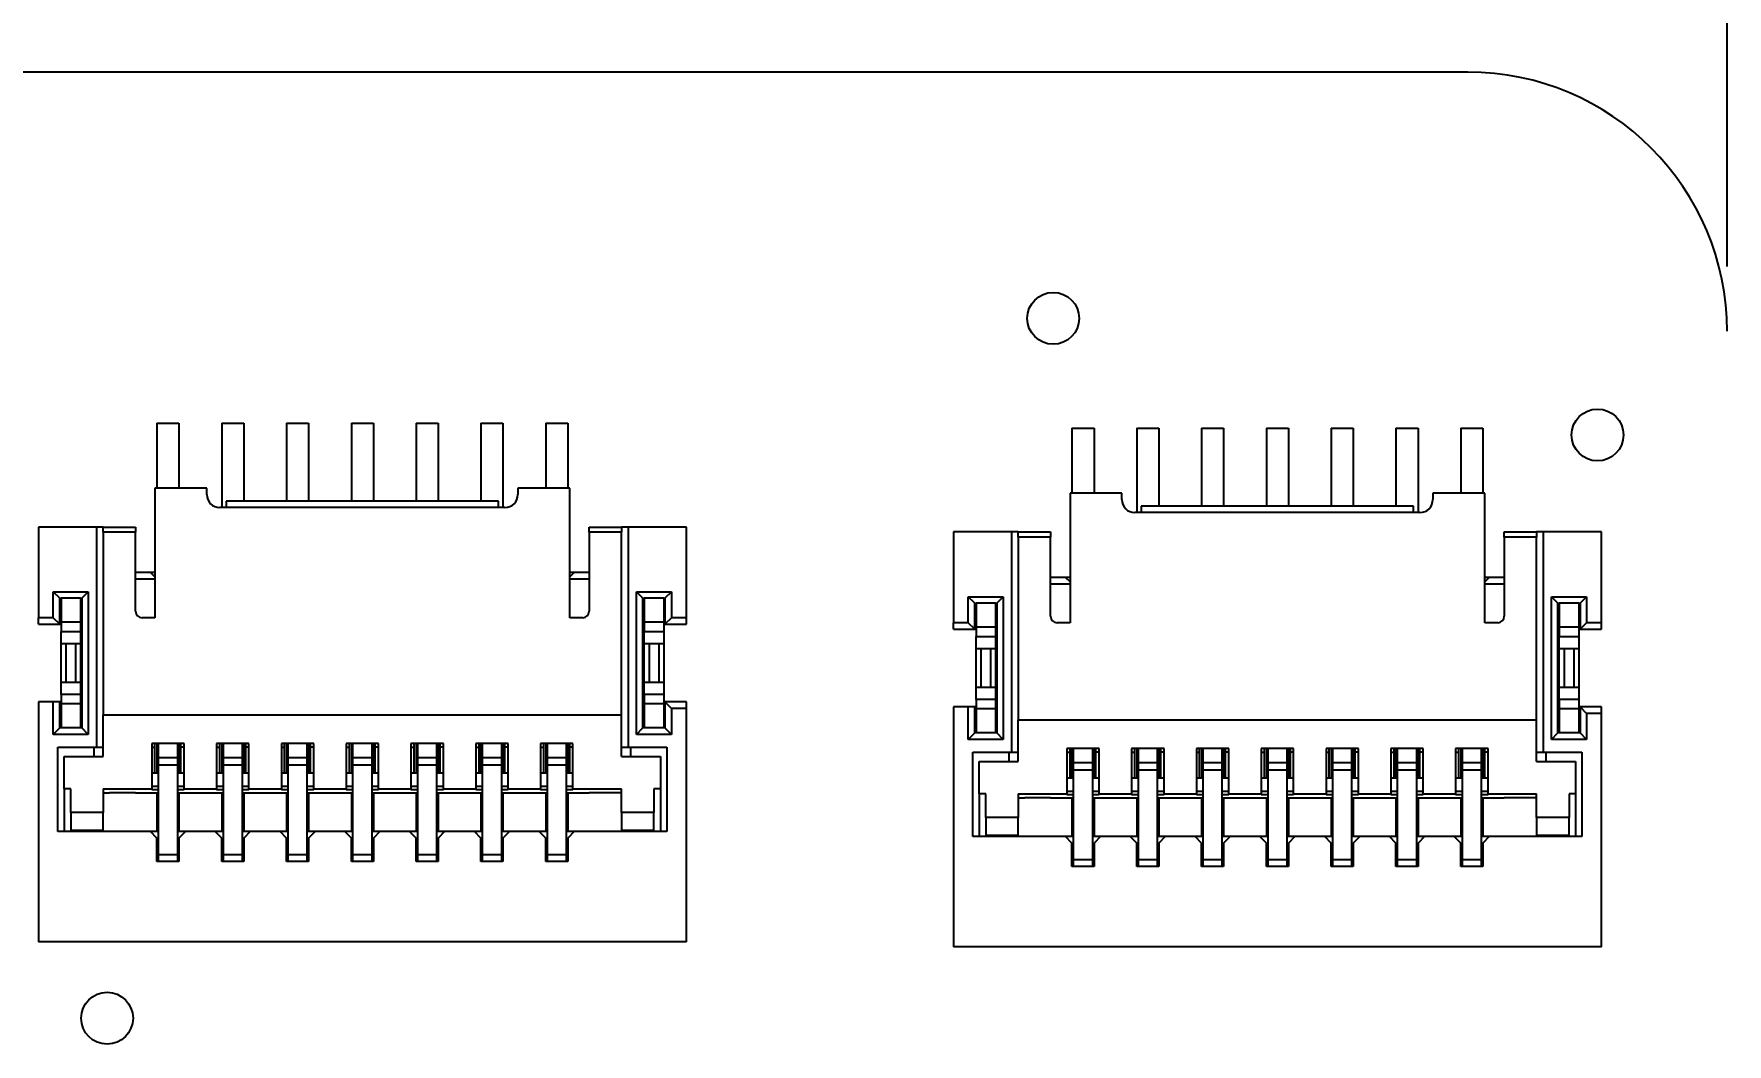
# Model space of a CAD drawing. Header units: millimetres. Extents: x 5 to 292, y 4 to 204.
# Drawn here: x 86.33 to 112.46, y 160.5 to 176.09 of the extents above; entities that cross this region are included whole.
import ezdxf

# ---------------------------------------------------------------- set-up
doc = ezdxf.new("R2010")
doc.units = ezdxf.units.MM
doc.layers.add('LAYER_1', color=179, linetype='Continuous')
doc.styles.add('SLDTEXTSTYLE0', font='TXT', dxfattribs={"width": 0.75})
doc.dimstyles.new('SLDDIMSTYLE1', dxfattribs={"dimtxt": 3.5, "dimasz": 3.302, "dimexe": 0, "dimexo": 0.0625, "dimgap": 0.875, "dimtad": 1, "dimlfac": 0.5, "dimrnd": 1e-09, "dimzin": 4, "dimdsep": 46, "dimtxsty": 'SLDTEXTSTYLE0', "dimsah": 1, "dimcen": 0.09, "dimadec": 0, "dimazin": 1, "dimtfac": 1, "dimtofl": 0, "dimtmove": 0, "dimatfit": 3, "dimfxl": 1, "dimfrac": 2, "dimtolj": 1, "dimtzin": 12, "dimarcsym": 0})

# ---------------------------------------------------------------- blocks, each defined once
blk = doc.blocks.new('_D_1')
at = {"layer": 'LAYER_1'}
for p, q in [((69.459, 172.499), (69.459, 190.796)), ((112.459, 172.499), (112.459, 190.796)), ((69.459, 189.796), (112.459, 189.796))]:
    blk.add_line(p, q, dxfattribs=at)
for points in [[(69.459, 189.796), (72.761, 189.288), (72.761, 190.304)], [(112.459, 189.796), (109.157, 190.304), (109.157, 189.288)]]:
    blk.add_solid(points, dxfattribs=at)
at = {"layer": 'LAYER_1', "insert": (84.982, 194.307), "char_height": 3.5, "attachment_point": 1, "style": 'SLDTEXTSTYLE0'}
blk.add_mtext('21.50', dxfattribs=at)

msp = doc.modelspace()

# ---------------------------------------------------------------- linework, layer by layer
at = {"color": 7, "linetype": 'Continuous', "lineweight": 25}
for p, q in [((108.459, 175.499), (73.459, 175.499)), ((88.228, 170.079), (88.228, 169.079)), ((88.228, 170.079), (88.568, 170.079)), ((88.568, 170.079), (88.568, 169.079)), ((89.228, 170.079), (89.228, 168.779)), ((89.228, 170.079), (89.568, 170.079)), ((89.568, 170.079), (89.568, 168.879)), ((90.228, 170.079), (90.228, 168.879)), ((90.228, 170.079), (90.568, 170.079)), ((90.568, 170.079), (90.568, 168.879)), ((91.228, 170.079), (91.228, 168.879)), ((91.228, 170.079), (91.568, 170.079)), ((91.568, 170.079), (91.568, 168.879)), ((92.228, 170.079), (92.228, 168.879)), ((92.228, 170.079), (92.568, 170.079)), ((92.568, 170.079), (92.568, 168.879)), ((93.228, 170.079), (93.228, 168.879)), ((93.228, 170.079), (93.568, 170.079)), ((93.568, 170.079), (93.568, 168.779)), ((94.228, 170.079), (94.228, 169.079)), ((94.228, 170.079), (94.568, 170.079)), ((94.568, 170.079), (94.568, 169.079)), ((102.349, 170.002), (102.349, 169.002)), ((102.349, 170.002), (102.689, 170.002)), ((102.689, 170.002), (102.689, 169.002)), ((103.349, 170.002), (103.349, 168.702)), ((103.349, 170.002), (103.689, 170.002)), ((103.689, 170.002), (103.689, 168.802)), ((104.349, 170.002), (104.349, 168.802)), ((104.349, 170.002), (104.689, 170.002)), ((104.689, 170.002), (104.689, 168.802)), ((105.349, 170.002), (105.349, 168.802)), ((105.349, 170.002), (105.689, 170.002)), ((105.689, 170.002), (105.689, 168.802)), ((106.349, 170.002), (106.349, 168.802)), ((106.349, 170.002), (106.689, 170.002)), ((106.689, 170.002), (106.689, 168.802)), ((107.349, 170.002), (107.349, 168.802)), ((107.349, 170.002), (107.689, 170.002)), ((107.689, 170.002), (107.689, 168.702)), ((108.349, 170.002), (108.349, 169.002)), ((108.349, 170.002), (108.689, 170.002)), ((108.689, 170.002), (108.689, 169.002)), ((88.198, 169.079), (88.198, 167.079)), ((88.998, 169.079), (88.198, 169.079)), ((88.998, 168.979), (88.998, 169.079)), ((93.798, 169.079), (93.798, 168.979)), ((94.598, 169.079), (93.798, 169.079)), ((94.598, 167.079), (94.598, 169.079)), ((89.298, 168.879), (89.298, 168.779)), ((93.498, 168.879), (89.298, 168.879)), ((93.498, 168.779), (93.498, 168.879)), ((102.319, 169.002), (102.319, 167.002)), ((103.119, 169.002), (102.319, 169.002)), ((103.119, 168.902), (103.119, 169.002)), ((107.919, 169.002), (107.919, 168.902)), ((108.719, 169.002), (107.919, 169.002)), ((108.719, 167.002), (108.719, 169.002)), ((93.598, 168.779), (89.198, 168.779)), ((107.719, 168.702), (103.319, 168.702)), ((107.619, 168.802), (103.419, 168.802)), ((103.419, 168.802), (103.419, 168.702)), ((107.619, 168.702), (107.619, 168.802)), ((87.298, 168.479), (86.398, 168.479)), ((86.398, 168.479), (86.398, 167.079)), ((87.298, 165.079), (87.298, 168.479)), ((87.398, 168.479), (87.298, 168.479)), ((87.398, 168.399), (87.398, 168.479)), ((87.398, 168.479), (87.898, 168.479)), ((87.398, 168.399), (87.398, 165.579)), ((87.898, 168.399), (87.398, 168.399)), ((87.898, 168.479), (87.898, 168.399)), ((87.898, 167.179), (87.898, 168.399)), ((94.898, 168.479), (95.398, 168.479)), ((94.898, 168.399), (94.898, 168.479)), ((94.898, 168.399), (94.898, 167.179)), ((95.398, 168.399), (94.898, 168.399)), ((95.498, 168.479), (95.398, 168.479)), ((95.398, 168.479), (95.398, 168.399)), ((95.398, 165.579), (95.398, 168.399)), ((95.498, 168.479), (95.498, 165.079)), ((96.398, 168.479), (95.498, 168.479)), ((96.398, 167.079), (96.398, 168.479)), ((101.419, 168.402), (100.519, 168.402)), ((100.519, 168.402), (100.519, 167.002)), ((101.419, 165.002), (101.419, 168.402)), ((101.519, 168.402), (101.419, 168.402)), ((101.519, 168.322), (101.519, 168.402)), ((101.519, 168.402), (102.019, 168.402)), ((101.519, 168.322), (101.519, 165.502)), ((102.019, 168.322), (101.519, 168.322)), ((102.019, 168.402), (102.019, 168.322)), ((102.019, 167.102), (102.019, 168.322)), ((109.019, 168.402), (109.519, 168.402)), ((109.019, 168.322), (109.019, 168.402)), ((109.019, 168.322), (109.019, 167.102)), ((109.519, 168.322), (109.019, 168.322)), ((109.619, 168.402), (109.519, 168.402)), ((109.519, 168.402), (109.519, 168.322)), ((109.519, 165.502), (109.519, 168.322)), ((109.619, 168.402), (109.619, 165.002)), ((110.519, 168.402), (109.619, 168.402)), ((110.519, 167.002), (110.519, 168.402)), ((88.198, 167.779), (87.898, 167.779)), ((88.198, 167.709), (88.128, 167.779)), ((94.898, 167.779), (94.598, 167.779)), ((94.598, 167.709), (94.668, 167.779)), ((87.898, 167.679), (88.198, 167.679)), ((94.598, 167.679), (94.898, 167.679)), ((102.319, 167.702), (102.019, 167.702)), ((102.019, 167.602), (102.319, 167.602)), ((102.319, 167.632), (102.249, 167.702)), ((109.019, 167.702), (108.719, 167.702)), ((108.719, 167.632), (108.789, 167.702)), ((108.719, 167.602), (109.019, 167.602)), ((86.628, 167.479), (87.168, 167.479)), ((86.628, 167.079), (86.628, 167.479)), ((86.728, 167.379), (86.628, 167.479)), ((86.728, 167.379), (86.748, 167.379)), ((86.728, 166.979), (86.728, 167.379)), ((86.748, 167.379), (86.748, 167.01)), ((87.048, 167.379), (86.748, 167.379)), ((87.048, 167.379), (87.068, 167.379)), ((87.048, 167.379), (87.048, 167.01)), ((87.168, 167.479), (87.068, 167.379)), ((87.068, 167.379), (87.068, 165.379)), ((87.168, 167.479), (87.168, 165.279)), ((95.628, 167.479), (96.168, 167.479)), ((95.628, 165.279), (95.628, 167.479)), ((95.628, 167.479), (95.728, 167.379)), ((95.728, 167.379), (95.748, 167.379)), ((95.728, 165.379), (95.728, 167.379)), ((95.748, 167.379), (95.748, 167.01)), ((96.048, 167.379), (95.748, 167.379)), ((96.048, 167.379), (96.068, 167.379)), ((96.048, 167.379), (96.048, 167.01)), ((96.168, 167.479), (96.068, 167.379)), ((96.068, 167.379), (96.068, 166.979)), ((96.168, 167.479), (96.168, 167.079)), ((100.749, 167.402), (101.289, 167.402)), ((100.749, 167.002), (100.749, 167.402)), ((100.849, 167.302), (100.749, 167.402)), ((100.849, 167.302), (100.869, 167.302)), ((100.849, 166.902), (100.849, 167.302)), ((100.869, 167.302), (100.869, 166.933)), ((101.169, 167.302), (100.869, 167.302)), ((101.169, 167.302), (101.189, 167.302)), ((101.169, 167.302), (101.169, 166.933)), ((101.289, 167.402), (101.189, 167.302)), ((101.189, 167.302), (101.189, 165.302)), ((101.289, 167.402), (101.289, 165.202)), ((109.749, 167.402), (110.289, 167.402)), ((109.749, 165.202), (109.749, 167.402)), ((109.749, 167.402), (109.849, 167.302)), ((109.849, 167.302), (109.869, 167.302)), ((109.849, 165.302), (109.849, 167.302)), ((109.869, 167.302), (109.869, 166.933)), ((110.169, 167.302), (109.869, 167.302)), ((110.169, 167.302), (110.189, 167.302)), ((110.169, 167.302), (110.169, 166.933)), ((110.289, 167.402), (110.189, 167.302)), ((110.189, 167.302), (110.189, 166.902)), ((110.289, 167.402), (110.289, 167.002)), ((86.628, 167.079), (86.398, 167.079)), ((86.398, 166.979), (86.398, 167.079)), ((86.398, 166.979), (86.728, 166.979)), ((86.728, 166.979), (86.628, 167.079)), ((86.748, 167.079), (86.728, 167.079)), ((86.728, 166.979), (86.748, 166.979)), ((86.748, 167.01), (86.748, 166.865)), ((87.048, 167.01), (86.748, 167.01)), ((87.068, 167.079), (87.048, 167.079)), ((87.048, 167.01), (87.048, 166.865)), ((87.048, 166.979), (87.068, 166.979)), ((88.198, 167.079), (87.998, 167.079)), ((94.798, 167.079), (94.598, 167.079)), ((95.748, 167.079), (95.728, 167.079)), ((95.728, 166.979), (95.748, 166.979)), ((95.748, 167.01), (95.748, 166.865)), ((96.048, 167.01), (95.748, 167.01)), ((96.068, 167.079), (96.048, 167.079)), ((96.048, 167.01), (96.048, 166.865)), ((96.048, 166.979), (96.068, 166.979)), ((96.168, 167.079), (96.068, 166.979)), ((96.068, 166.979), (96.398, 166.979)), ((96.398, 167.079), (96.168, 167.079)), ((96.398, 166.979), (96.398, 167.079)), ((100.749, 167.002), (100.519, 167.002)), ((100.519, 166.902), (100.519, 167.002)), ((100.849, 166.902), (100.749, 167.002)), ((100.869, 167.002), (100.849, 167.002)), ((101.189, 167.002), (101.169, 167.002)), ((102.319, 167.002), (102.119, 167.002)), ((108.919, 167.002), (108.719, 167.002)), ((109.869, 167.002), (109.849, 167.002)), ((110.189, 167.002), (110.169, 167.002)), ((110.289, 167.002), (110.189, 166.902)), ((110.519, 167.002), (110.289, 167.002)), ((110.519, 166.902), (110.519, 167.002)), ((86.748, 166.679), (86.748, 166.865)), ((86.748, 166.865), (87.048, 166.865)), ((87.048, 166.865), (87.048, 166.679)), ((95.748, 166.679), (95.748, 166.865)), ((95.748, 166.865), (96.048, 166.865)), ((96.048, 166.865), (96.048, 166.679)), ((100.519, 166.902), (100.849, 166.902)), ((100.849, 166.902), (100.869, 166.902)), ((100.869, 166.933), (100.869, 166.789)), ((101.169, 166.933), (100.869, 166.933)), ((100.869, 166.602), (100.869, 166.789)), ((100.869, 166.789), (101.169, 166.789)), ((101.169, 166.933), (101.169, 166.789)), ((101.169, 166.902), (101.189, 166.902)), ((101.169, 166.789), (101.169, 166.602)), ((109.849, 166.902), (109.869, 166.902)), ((109.869, 166.933), (109.869, 166.789)), ((110.169, 166.933), (109.869, 166.933)), ((109.869, 166.602), (109.869, 166.789)), ((109.869, 166.789), (110.169, 166.789)), ((110.169, 166.933), (110.169, 166.789)), ((110.169, 166.902), (110.189, 166.902)), ((110.169, 166.789), (110.169, 166.602)), ((110.189, 166.902), (110.519, 166.902)), ((86.748, 166.079), (86.748, 166.679)), ((86.748, 166.679), (86.828, 166.679)), ((86.828, 166.079), (86.828, 166.679)), ((86.828, 166.679), (86.978, 166.679)), ((86.978, 166.679), (87.048, 166.679)), ((86.978, 166.079), (86.978, 166.679)), ((87.048, 166.679), (87.048, 166.079)), ((95.748, 166.079), (95.748, 166.679)), ((95.748, 166.679), (95.828, 166.679)), ((95.828, 166.079), (95.828, 166.679)), ((95.828, 166.679), (95.978, 166.679)), ((95.978, 166.079), (95.978, 166.679)), ((95.978, 166.679), (96.048, 166.679)), ((96.048, 166.679), (96.048, 166.079)), ((100.869, 166.002), (100.869, 166.602)), ((100.869, 166.602), (100.949, 166.602)), ((100.949, 166.002), (100.949, 166.602)), ((100.949, 166.602), (101.099, 166.602)), ((101.099, 166.002), (101.099, 166.602)), ((101.099, 166.602), (101.169, 166.602)), ((101.169, 166.602), (101.169, 166.002)), ((109.869, 166.002), (109.869, 166.602)), ((109.869, 166.602), (109.949, 166.602)), ((109.949, 166.002), (109.949, 166.602)), ((109.949, 166.602), (110.099, 166.602)), ((110.099, 166.002), (110.099, 166.602)), ((110.099, 166.602), (110.169, 166.602)), ((110.169, 166.602), (110.169, 166.002)), ((86.748, 165.892), (86.748, 166.079)), ((86.828, 166.079), (86.748, 166.079)), ((86.978, 166.079), (86.828, 166.079)), ((87.048, 166.079), (86.978, 166.079)), ((87.048, 166.079), (87.048, 165.892)), ((95.748, 165.892), (95.748, 166.079)), ((95.828, 166.079), (95.748, 166.079)), ((95.978, 166.079), (95.828, 166.079)), ((96.048, 166.079), (95.978, 166.079)), ((96.048, 166.079), (96.048, 165.892)), ((100.869, 165.816), (100.869, 166.002)), ((100.949, 166.002), (100.869, 166.002)), ((101.099, 166.002), (100.949, 166.002)), ((101.169, 166.002), (101.099, 166.002)), ((101.169, 166.002), (101.169, 165.816)), ((109.869, 165.816), (109.869, 166.002)), ((109.949, 166.002), (109.869, 166.002)), ((110.099, 166.002), (109.949, 166.002)), ((110.169, 166.002), (110.099, 166.002)), ((110.169, 166.002), (110.169, 165.816)), ((86.398, 165.779), (86.398, 162.079)), ((86.628, 165.779), (86.398, 165.779)), ((86.628, 165.279), (86.628, 165.779)), ((86.728, 165.779), (86.628, 165.779)), ((86.748, 165.779), (86.728, 165.779)), ((86.728, 165.379), (86.728, 165.779)), ((86.748, 165.892), (86.748, 165.748)), ((87.048, 165.892), (86.748, 165.892)), ((86.748, 165.748), (86.748, 165.379)), ((87.048, 165.748), (86.748, 165.748)), ((87.048, 165.892), (87.048, 165.748)), ((87.068, 165.779), (87.048, 165.779)), ((87.048, 165.748), (87.048, 165.379)), ((95.748, 165.779), (95.728, 165.779)), ((95.748, 165.892), (95.748, 165.748)), ((96.048, 165.892), (95.748, 165.892)), ((95.748, 165.748), (95.748, 165.379)), ((96.048, 165.748), (95.748, 165.748)), ((96.048, 165.892), (96.048, 165.748)), ((96.068, 165.779), (96.048, 165.779)), ((96.048, 165.748), (96.048, 165.379)), ((96.168, 165.679), (96.068, 165.779)), ((96.398, 165.779), (96.068, 165.779)), ((96.068, 165.779), (96.068, 165.379)), ((96.168, 165.679), (96.168, 165.279)), ((96.398, 165.679), (96.168, 165.679)), ((96.398, 165.679), (96.398, 165.779)), ((96.398, 162.079), (96.398, 165.679)), ((100.519, 165.702), (100.519, 162.002)), ((100.749, 165.702), (100.519, 165.702)), ((100.749, 165.202), (100.749, 165.702)), ((100.849, 165.702), (100.749, 165.702)), ((100.869, 165.702), (100.849, 165.702)), ((100.849, 165.302), (100.849, 165.702)), ((100.869, 165.816), (100.869, 165.671)), ((101.169, 165.816), (100.869, 165.816)), ((100.869, 165.671), (100.869, 165.302)), ((101.169, 165.671), (100.869, 165.671)), ((101.169, 165.816), (101.169, 165.671)), ((101.189, 165.702), (101.169, 165.702)), ((101.169, 165.671), (101.169, 165.302)), ((109.869, 165.702), (109.849, 165.702)), ((109.869, 165.816), (109.869, 165.671)), ((110.169, 165.816), (109.869, 165.816)), ((109.869, 165.671), (109.869, 165.302)), ((110.169, 165.671), (109.869, 165.671)), ((110.169, 165.816), (110.169, 165.671)), ((110.189, 165.702), (110.169, 165.702)), ((110.169, 165.671), (110.169, 165.302)), ((110.289, 165.602), (110.189, 165.702)), ((110.189, 165.702), (110.189, 165.302)), ((110.519, 165.702), (110.189, 165.702)), ((110.519, 165.602), (110.519, 165.702)), ((87.398, 165.579), (95.398, 165.579)), ((87.398, 164.939), (87.398, 165.579)), ((95.398, 164.939), (95.398, 165.579)), ((101.519, 165.502), (109.519, 165.502)), ((101.519, 164.862), (101.519, 165.502)), ((109.519, 164.862), (109.519, 165.502)), ((110.289, 165.602), (110.289, 165.202)), ((110.519, 165.602), (110.289, 165.602)), ((110.519, 162.002), (110.519, 165.602)), ((86.628, 165.279), (86.728, 165.379)), ((87.168, 165.279), (86.628, 165.279)), ((86.748, 165.379), (86.728, 165.379)), ((87.048, 165.379), (86.748, 165.379)), ((87.068, 165.379), (87.048, 165.379)), ((87.168, 165.279), (87.068, 165.379)), ((95.628, 165.279), (95.728, 165.379)), ((96.168, 165.279), (95.628, 165.279)), ((95.748, 165.379), (95.728, 165.379)), ((96.048, 165.379), (95.748, 165.379)), ((96.068, 165.379), (96.048, 165.379)), ((96.168, 165.279), (96.068, 165.379)), ((100.749, 165.202), (100.849, 165.302)), ((101.289, 165.202), (100.749, 165.202)), ((100.869, 165.302), (100.849, 165.302)), ((101.169, 165.302), (100.869, 165.302)), ((101.189, 165.302), (101.169, 165.302)), ((101.289, 165.202), (101.189, 165.302)), ((109.749, 165.202), (109.849, 165.302)), ((110.289, 165.202), (109.749, 165.202)), ((109.869, 165.302), (109.849, 165.302)), ((110.169, 165.302), (109.869, 165.302)), ((110.189, 165.302), (110.169, 165.302)), ((110.289, 165.202), (110.189, 165.302)), ((86.698, 165.079), (87.298, 165.079)), ((86.698, 163.779), (86.698, 165.079)), ((86.798, 164.439), (86.798, 164.939)), ((86.798, 164.939), (87.398, 164.939)), ((87.258, 164.939), (87.258, 165.079)), ((87.298, 165.079), (87.398, 165.079)), ((88.648, 165.139), (88.148, 165.139)), ((88.148, 165.139), (88.148, 164.441)), ((88.148, 165.079), (88.198, 165.079)), ((88.198, 165.079), (88.198, 165.139)), ((88.198, 164.679), (88.198, 165.079)), ((88.228, 165.139), (88.228, 164.679)), ((88.248, 165.139), (88.248, 164.919)), ((88.248, 164.919), (88.248, 164.803)), ((88.548, 164.919), (88.248, 164.919)), ((88.548, 164.919), (88.548, 165.139)), ((88.548, 164.803), (88.548, 164.919)), ((88.568, 165.139), (88.568, 164.679)), ((88.598, 165.079), (88.598, 165.139)), ((88.598, 164.679), (88.598, 165.079)), ((88.648, 165.079), (88.598, 165.079)), ((88.648, 164.441), (88.648, 165.139)), ((89.648, 165.139), (89.148, 165.139)), ((89.148, 165.139), (89.148, 164.441)), ((89.148, 165.079), (89.198, 165.079)), ((89.198, 165.079), (89.198, 165.139)), ((89.198, 164.679), (89.198, 165.079)), ((89.228, 165.139), (89.228, 164.679)), ((89.248, 165.139), (89.248, 164.919)), ((89.248, 164.919), (89.248, 164.803)), ((89.548, 164.919), (89.248, 164.919)), ((89.548, 164.919), (89.548, 165.139)), ((89.548, 164.803), (89.548, 164.919)), ((89.568, 165.139), (89.568, 164.679)), ((89.598, 165.079), (89.598, 165.139)), ((89.598, 164.679), (89.598, 165.079)), ((89.648, 165.079), (89.598, 165.079)), ((89.648, 164.441), (89.648, 165.139)), ((90.648, 165.139), (90.148, 165.139)), ((90.148, 165.139), (90.148, 164.441)), ((90.148, 165.079), (90.198, 165.079)), ((90.198, 165.079), (90.198, 165.139)), ((90.198, 164.679), (90.198, 165.079)), ((90.228, 165.139), (90.228, 164.679)), ((90.248, 165.139), (90.248, 164.919)), ((90.248, 164.919), (90.248, 164.803)), ((90.548, 164.919), (90.248, 164.919)), ((90.548, 164.919), (90.548, 165.139)), ((90.548, 164.803), (90.548, 164.919)), ((90.568, 165.139), (90.568, 164.679)), ((90.598, 165.079), (90.598, 165.139)), ((90.598, 164.679), (90.598, 165.079)), ((90.648, 165.079), (90.598, 165.079)), ((90.648, 164.441), (90.648, 165.139)), ((91.648, 165.139), (91.148, 165.139)), ((91.148, 165.139), (91.148, 164.441)), ((91.148, 165.079), (91.198, 165.079)), ((91.198, 165.079), (91.198, 165.139)), ((91.198, 164.679), (91.198, 165.079)), ((91.228, 165.139), (91.228, 164.679)), ((91.248, 165.139), (91.248, 164.919)), ((91.248, 164.919), (91.248, 164.803)), ((91.548, 164.919), (91.248, 164.919)), ((91.548, 164.919), (91.548, 165.139)), ((91.548, 164.803), (91.548, 164.919)), ((91.568, 165.139), (91.568, 164.679)), ((91.598, 165.079), (91.598, 165.139)), ((91.598, 164.679), (91.598, 165.079)), ((91.648, 165.079), (91.598, 165.079)), ((91.648, 164.441), (91.648, 165.139)), ((92.648, 165.139), (92.148, 165.139)), ((92.148, 165.139), (92.148, 164.441)), ((92.148, 165.079), (92.198, 165.079)), ((92.198, 165.079), (92.198, 165.139)), ((92.198, 164.679), (92.198, 165.079)), ((92.228, 165.139), (92.228, 164.679)), ((92.248, 165.139), (92.248, 164.919)), ((92.248, 164.919), (92.248, 164.803)), ((92.548, 164.919), (92.248, 164.919)), ((92.548, 164.919), (92.548, 165.139)), ((92.548, 164.803), (92.548, 164.919)), ((92.568, 165.139), (92.568, 164.679)), ((92.598, 165.079), (92.598, 165.139)), ((92.598, 164.679), (92.598, 165.079)), ((92.648, 165.079), (92.598, 165.079)), ((92.648, 164.441), (92.648, 165.139)), ((93.648, 165.139), (93.148, 165.139)), ((93.148, 165.139), (93.148, 164.441)), ((93.148, 165.079), (93.198, 165.079)), ((93.198, 165.079), (93.198, 165.139)), ((93.198, 164.679), (93.198, 165.079)), ((93.228, 165.139), (93.228, 164.679)), ((93.248, 165.139), (93.248, 164.919)), ((93.248, 164.919), (93.248, 164.803)), ((93.548, 164.919), (93.248, 164.919)), ((93.548, 164.919), (93.548, 165.139)), ((93.548, 164.803), (93.548, 164.919)), ((93.568, 165.139), (93.568, 164.679)), ((93.598, 165.079), (93.598, 165.139)), ((93.598, 164.679), (93.598, 165.079)), ((93.648, 165.079), (93.598, 165.079)), ((93.648, 164.441), (93.648, 165.139)), ((94.648, 165.139), (94.148, 165.139)), ((94.148, 165.139), (94.148, 164.441)), ((94.148, 165.079), (94.198, 165.079)), ((94.198, 165.079), (94.198, 165.139)), ((94.198, 164.679), (94.198, 165.079)), ((94.228, 165.139), (94.228, 164.679)), ((94.248, 165.139), (94.248, 164.919)), ((94.248, 164.919), (94.248, 164.803)), ((94.548, 164.919), (94.248, 164.919)), ((94.548, 164.919), (94.548, 165.139)), ((94.548, 164.803), (94.548, 164.919)), ((94.568, 165.139), (94.568, 164.679)), ((94.598, 165.079), (94.598, 165.139)), ((94.598, 164.679), (94.598, 165.079)), ((94.648, 165.079), (94.598, 165.079)), ((94.648, 164.441), (94.648, 165.139)), ((95.398, 165.079), (95.498, 165.079)), ((95.398, 164.939), (95.998, 164.939)), ((95.498, 165.079), (96.098, 165.079)), ((95.538, 165.079), (95.538, 164.939)), ((95.998, 164.939), (95.998, 164.439)), ((96.098, 165.079), (96.098, 163.779)), ((100.819, 165.002), (101.419, 165.002)), ((100.819, 163.702), (100.819, 165.002)), ((101.379, 164.862), (101.379, 165.002)), ((101.419, 165.002), (101.519, 165.002)), ((102.769, 165.062), (102.269, 165.062)), ((102.269, 165.062), (102.269, 164.364)), ((102.269, 165.002), (102.319, 165.002)), ((102.319, 165.002), (102.319, 165.062)), ((102.319, 164.602), (102.319, 165.002)), ((102.349, 165.062), (102.349, 164.602)), ((102.369, 165.062), (102.369, 164.842)), ((102.669, 164.842), (102.669, 165.062)), ((102.689, 165.062), (102.689, 164.602)), ((102.719, 165.002), (102.719, 165.062)), ((102.719, 164.602), (102.719, 165.002)), ((102.769, 165.002), (102.719, 165.002)), ((102.769, 164.364), (102.769, 165.062)), ((103.769, 165.062), (103.269, 165.062)), ((103.269, 165.062), (103.269, 164.364)), ((103.269, 165.002), (103.319, 165.002)), ((103.319, 165.002), (103.319, 165.062)), ((103.319, 164.602), (103.319, 165.002)), ((103.349, 165.062), (103.349, 164.602)), ((103.369, 165.062), (103.369, 164.842)), ((103.669, 164.842), (103.669, 165.062)), ((103.689, 165.062), (103.689, 164.602)), ((103.719, 165.002), (103.719, 165.062)), ((103.719, 164.602), (103.719, 165.002)), ((103.769, 165.002), (103.719, 165.002)), ((103.769, 164.364), (103.769, 165.062)), ((104.769, 165.062), (104.269, 165.062)), ((104.269, 165.062), (104.269, 164.364)), ((104.269, 165.002), (104.319, 165.002)), ((104.319, 165.002), (104.319, 165.062)), ((104.319, 164.602), (104.319, 165.002)), ((104.349, 165.062), (104.349, 164.602)), ((104.369, 165.062), (104.369, 164.842)), ((104.669, 164.842), (104.669, 165.062)), ((104.689, 165.062), (104.689, 164.602)), ((104.719, 165.002), (104.719, 165.062)), ((104.719, 164.602), (104.719, 165.002)), ((104.769, 165.002), (104.719, 165.002)), ((104.769, 164.364), (104.769, 165.062)), ((105.769, 165.062), (105.269, 165.062)), ((105.269, 165.062), (105.269, 164.364)), ((105.269, 165.002), (105.319, 165.002)), ((105.319, 165.002), (105.319, 165.062)), ((105.319, 164.602), (105.319, 165.002)), ((105.349, 165.062), (105.349, 164.602)), ((105.349, 165.023), (105.369, 165.046)), ((105.369, 165.062), (105.369, 164.842)), ((105.669, 164.842), (105.669, 165.062)), ((105.689, 165.062), (105.689, 164.602)), ((105.719, 165.002), (105.719, 165.062)), ((105.719, 164.602), (105.719, 165.002)), ((105.769, 165.002), (105.719, 165.002)), ((105.769, 164.364), (105.769, 165.062)), ((106.769, 165.062), (106.269, 165.062)), ((106.269, 165.062), (106.269, 164.364)), ((106.269, 165.002), (106.319, 165.002)), ((106.319, 165.002), (106.319, 165.062)), ((106.319, 164.602), (106.319, 165.002)), ((106.349, 165.062), (106.349, 164.602)), ((106.369, 165.062), (106.369, 164.842)), ((106.669, 164.842), (106.669, 165.062)), ((106.689, 165.062), (106.689, 164.602)), ((106.719, 165.002), (106.719, 165.062)), ((106.719, 164.602), (106.719, 165.002)), ((106.769, 165.002), (106.719, 165.002)), ((106.769, 164.364), (106.769, 165.062)), ((107.769, 165.062), (107.269, 165.062)), ((107.269, 165.062), (107.269, 164.364)), ((107.269, 165.002), (107.319, 165.002)), ((107.319, 165.002), (107.319, 165.062)), ((107.319, 164.602), (107.319, 165.002)), ((107.349, 165.062), (107.349, 164.602)), ((107.369, 165.062), (107.369, 164.842)), ((107.669, 164.842), (107.669, 165.062)), ((107.689, 165.062), (107.689, 164.602)), ((107.719, 165.002), (107.719, 165.062)), ((107.719, 164.602), (107.719, 165.002)), ((107.769, 165.002), (107.719, 165.002)), ((107.769, 164.364), (107.769, 165.062)), ((108.769, 165.062), (108.269, 165.062)), ((108.269, 165.062), (108.269, 164.364)), ((108.269, 165.002), (108.319, 165.002)), ((108.319, 165.002), (108.319, 165.062)), ((108.319, 164.602), (108.319, 165.002)), ((108.349, 165.062), (108.349, 164.602)), ((108.369, 165.062), (108.369, 164.842)), ((108.669, 164.842), (108.669, 165.062)), ((108.689, 165.062), (108.689, 164.602)), ((108.719, 165.002), (108.719, 165.062)), ((108.719, 164.602), (108.719, 165.002)), ((108.769, 165.002), (108.719, 165.002)), ((108.769, 164.364), (108.769, 165.062)), ((109.519, 165.002), (109.619, 165.002)), ((109.619, 165.002), (110.219, 165.002)), ((109.659, 165.002), (109.659, 164.862)), ((110.219, 165.002), (110.219, 163.702)), ((88.198, 164.679), (88.148, 164.679)), ((88.248, 164.679), (88.198, 164.679)), ((88.548, 164.803), (88.248, 164.803)), ((88.248, 164.803), (88.248, 163.419)), ((88.548, 163.419), (88.548, 164.803)), ((88.598, 164.679), (88.548, 164.679)), ((88.648, 164.679), (88.598, 164.679)), ((89.198, 164.679), (89.148, 164.679)), ((89.248, 164.679), (89.198, 164.679)), ((89.548, 164.803), (89.248, 164.803)), ((89.248, 164.803), (89.248, 163.419)), ((89.548, 163.419), (89.548, 164.803)), ((89.598, 164.679), (89.548, 164.679)), ((89.648, 164.679), (89.598, 164.679)), ((90.198, 164.679), (90.148, 164.679)), ((90.248, 164.679), (90.198, 164.679)), ((90.548, 164.803), (90.248, 164.803)), ((90.248, 164.803), (90.248, 163.419)), ((90.548, 163.419), (90.548, 164.803)), ((90.598, 164.679), (90.548, 164.679)), ((90.648, 164.679), (90.598, 164.679)), ((91.198, 164.679), (91.148, 164.679)), ((91.248, 164.679), (91.198, 164.679)), ((91.548, 164.803), (91.248, 164.803)), ((91.248, 164.803), (91.248, 163.419)), ((91.548, 163.419), (91.548, 164.803)), ((91.598, 164.679), (91.548, 164.679)), ((91.648, 164.679), (91.598, 164.679)), ((92.198, 164.679), (92.148, 164.679)), ((92.248, 164.679), (92.198, 164.679)), ((92.548, 164.803), (92.248, 164.803)), ((92.248, 164.803), (92.248, 163.419)), ((92.548, 163.419), (92.548, 164.803)), ((92.598, 164.679), (92.548, 164.679)), ((92.648, 164.679), (92.598, 164.679)), ((93.198, 164.679), (93.148, 164.679)), ((93.248, 164.679), (93.198, 164.679)), ((93.548, 164.803), (93.248, 164.803)), ((93.248, 164.803), (93.248, 163.419)), ((93.548, 163.419), (93.548, 164.803)), ((93.598, 164.679), (93.548, 164.679)), ((93.648, 164.679), (93.598, 164.679)), ((94.198, 164.679), (94.148, 164.679)), ((94.248, 164.679), (94.198, 164.679)), ((94.548, 164.803), (94.248, 164.803)), ((94.248, 164.803), (94.248, 163.419)), ((94.548, 163.419), (94.548, 164.803)), ((94.598, 164.679), (94.548, 164.679)), ((94.648, 164.679), (94.598, 164.679)), ((100.919, 164.362), (100.919, 164.862)), ((100.919, 164.862), (101.519, 164.862)), ((102.369, 164.842), (102.369, 164.727)), ((102.669, 164.842), (102.369, 164.842)), ((102.669, 164.727), (102.369, 164.727)), ((102.369, 164.727), (102.369, 163.342)), ((102.669, 164.727), (102.669, 164.842)), ((102.669, 163.342), (102.669, 164.727)), ((103.369, 164.842), (103.369, 164.727)), ((103.669, 164.842), (103.369, 164.842)), ((103.669, 164.727), (103.369, 164.727)), ((103.369, 164.727), (103.369, 163.342)), ((103.669, 164.727), (103.669, 164.842)), ((103.669, 163.342), (103.669, 164.727)), ((104.369, 164.842), (104.369, 164.727)), ((104.669, 164.842), (104.369, 164.842)), ((104.669, 164.727), (104.369, 164.727)), ((104.369, 164.727), (104.369, 163.342)), ((104.669, 164.727), (104.669, 164.842)), ((104.669, 163.342), (104.669, 164.727)), ((105.369, 164.842), (105.369, 164.727)), ((105.669, 164.842), (105.369, 164.842)), ((105.669, 164.727), (105.369, 164.727)), ((105.369, 164.727), (105.369, 163.342)), ((105.669, 164.727), (105.669, 164.842)), ((105.669, 163.342), (105.669, 164.727)), ((106.369, 164.842), (106.369, 164.727)), ((106.669, 164.842), (106.369, 164.842)), ((106.669, 164.727), (106.369, 164.727)), ((106.369, 164.727), (106.369, 163.342)), ((106.669, 164.727), (106.669, 164.842)), ((106.669, 163.342), (106.669, 164.727)), ((107.369, 164.842), (107.369, 164.727)), ((107.669, 164.842), (107.369, 164.842)), ((107.669, 164.727), (107.369, 164.727)), ((107.369, 164.727), (107.369, 163.342)), ((107.669, 164.727), (107.669, 164.842)), ((107.669, 163.342), (107.669, 164.727)), ((108.369, 164.842), (108.369, 164.727)), ((108.669, 164.842), (108.369, 164.842)), ((108.669, 164.727), (108.369, 164.727)), ((108.369, 164.727), (108.369, 163.342)), ((108.669, 164.727), (108.669, 164.842)), ((108.669, 163.342), (108.669, 164.727)), ((109.519, 164.862), (110.119, 164.862)), ((110.119, 164.862), (110.119, 164.362)), ((86.898, 164.439), (86.798, 164.439)), ((86.798, 164.439), (86.798, 163.799)), ((86.898, 164.074), (86.898, 164.439)), ((87.398, 164.441), (88.148, 164.441)), ((87.398, 164.441), (87.398, 164.074)), ((87.398, 164.379), (87.498, 164.379)), ((87.898, 164.379), (87.498, 164.379)), ((87.898, 164.379), (88.248, 164.379)), ((88.148, 164.441), (88.148, 164.423)), ((88.248, 164.423), (88.148, 164.423)), ((88.228, 164.379), (88.228, 163.779)), ((88.648, 164.423), (88.548, 164.423)), ((88.548, 164.379), (89.248, 164.379)), ((88.568, 164.379), (88.568, 163.779)), ((88.648, 164.441), (89.148, 164.441)), ((88.648, 164.423), (88.648, 164.441)), ((89.148, 164.441), (89.148, 164.423)), ((89.248, 164.423), (89.148, 164.423)), ((89.228, 164.379), (89.228, 163.779)), ((89.648, 164.423), (89.548, 164.423)), ((89.548, 164.379), (90.248, 164.379)), ((89.568, 164.379), (89.568, 163.779)), ((89.648, 164.441), (90.148, 164.441)), ((89.648, 164.423), (89.648, 164.441)), ((90.148, 164.441), (90.148, 164.423)), ((90.248, 164.423), (90.148, 164.423)), ((90.228, 164.379), (90.228, 163.779)), ((90.648, 164.423), (90.548, 164.423)), ((90.548, 164.379), (91.248, 164.379)), ((90.568, 164.379), (90.568, 163.779)), ((90.648, 164.441), (91.148, 164.441)), ((90.648, 164.423), (90.648, 164.441)), ((91.148, 164.441), (91.148, 164.423)), ((91.248, 164.423), (91.148, 164.423)), ((91.228, 164.379), (91.228, 163.779)), ((91.648, 164.423), (91.548, 164.423)), ((91.548, 164.379), (92.248, 164.379)), ((91.568, 164.379), (91.568, 163.779)), ((91.648, 164.441), (92.148, 164.441)), ((91.648, 164.423), (91.648, 164.441)), ((92.148, 164.441), (92.148, 164.423)), ((92.248, 164.423), (92.148, 164.423)), ((92.228, 164.379), (92.228, 163.779)), ((92.648, 164.423), (92.548, 164.423)), ((92.548, 164.379), (93.248, 164.379)), ((92.568, 164.379), (92.568, 163.779)), ((92.648, 164.441), (93.148, 164.441)), ((92.648, 164.423), (92.648, 164.441)), ((93.148, 164.441), (93.148, 164.423)), ((93.248, 164.423), (93.148, 164.423)), ((93.228, 164.379), (93.228, 163.779)), ((93.648, 164.423), (93.548, 164.423)), ((93.548, 164.379), (94.248, 164.379)), ((93.568, 164.379), (93.568, 163.779)), ((93.648, 164.441), (94.148, 164.441)), ((93.648, 164.423), (93.648, 164.441)), ((94.148, 164.441), (94.148, 164.423)), ((94.248, 164.423), (94.148, 164.423)), ((94.228, 164.379), (94.228, 163.779)), ((94.648, 164.423), (94.548, 164.423)), ((94.548, 164.379), (94.898, 164.379)), ((94.568, 164.379), (94.568, 163.779)), ((94.648, 164.441), (95.398, 164.441)), ((94.648, 164.423), (94.648, 164.441)), ((95.298, 164.379), (94.898, 164.379)), ((95.398, 164.379), (95.298, 164.379)), ((95.398, 164.074), (95.398, 164.441)), ((95.998, 164.439), (95.898, 164.439)), ((95.898, 164.439), (95.898, 164.074)), ((95.998, 164.439), (95.998, 163.799)), ((101.019, 164.362), (100.919, 164.362)), ((100.919, 164.362), (100.919, 163.722)), ((101.019, 163.998), (101.019, 164.362)), ((101.519, 164.364), (102.269, 164.364)), ((101.519, 164.364), (101.519, 163.998)), ((102.319, 164.602), (102.269, 164.602)), ((102.269, 164.364), (102.269, 164.346)), ((102.369, 164.602), (102.319, 164.602)), ((102.719, 164.602), (102.669, 164.602)), ((102.769, 164.602), (102.719, 164.602)), ((102.769, 164.364), (103.269, 164.364)), ((102.769, 164.346), (102.769, 164.364)), ((103.319, 164.602), (103.269, 164.602)), ((103.269, 164.364), (103.269, 164.346)), ((103.369, 164.602), (103.319, 164.602)), ((103.719, 164.602), (103.669, 164.602)), ((103.769, 164.602), (103.719, 164.602)), ((103.769, 164.364), (104.269, 164.364)), ((103.769, 164.346), (103.769, 164.364)), ((104.319, 164.602), (104.269, 164.602)), ((104.269, 164.364), (104.269, 164.346)), ((104.369, 164.602), (104.319, 164.602)), ((104.719, 164.602), (104.669, 164.602)), ((104.769, 164.602), (104.719, 164.602)), ((104.769, 164.364), (105.269, 164.364)), ((104.769, 164.346), (104.769, 164.364)), ((105.319, 164.602), (105.269, 164.602)), ((105.269, 164.364), (105.269, 164.346)), ((105.369, 164.602), (105.319, 164.602)), ((105.719, 164.602), (105.669, 164.602)), ((105.769, 164.602), (105.719, 164.602)), ((105.769, 164.364), (106.269, 164.364)), ((105.769, 164.346), (105.769, 164.364)), ((106.319, 164.602), (106.269, 164.602)), ((106.269, 164.364), (106.269, 164.346)), ((106.369, 164.602), (106.319, 164.602)), ((106.719, 164.602), (106.669, 164.602)), ((106.769, 164.602), (106.719, 164.602)), ((106.769, 164.364), (107.269, 164.364)), ((106.769, 164.346), (106.769, 164.364)), ((107.319, 164.602), (107.269, 164.602)), ((107.269, 164.364), (107.269, 164.346)), ((107.369, 164.602), (107.319, 164.602)), ((107.719, 164.602), (107.669, 164.602)), ((107.769, 164.602), (107.719, 164.602)), ((107.769, 164.364), (108.269, 164.364)), ((107.769, 164.346), (107.769, 164.364)), ((108.319, 164.602), (108.269, 164.602)), ((108.269, 164.364), (108.269, 164.346)), ((108.369, 164.602), (108.319, 164.602)), ((108.719, 164.602), (108.669, 164.602)), ((108.769, 164.602), (108.719, 164.602)), ((108.769, 164.364), (109.519, 164.364)), ((108.769, 164.346), (108.769, 164.364)), ((109.519, 163.998), (109.519, 164.364)), ((110.119, 164.362), (110.019, 164.362)), ((110.019, 164.362), (110.019, 163.998)), ((110.119, 164.362), (110.119, 163.722)), ((101.519, 164.302), (101.619, 164.302)), ((102.019, 164.302), (101.619, 164.302)), ((102.019, 164.302), (102.369, 164.302)), ((102.369, 164.346), (102.269, 164.346)), ((102.349, 164.302), (102.349, 163.702)), ((102.769, 164.346), (102.669, 164.346)), ((102.669, 164.302), (103.369, 164.302)), ((102.689, 164.302), (102.689, 163.702)), ((103.369, 164.346), (103.269, 164.346)), ((103.349, 164.302), (103.349, 163.702)), ((103.769, 164.346), (103.669, 164.346)), ((103.669, 164.302), (104.369, 164.302)), ((103.689, 164.302), (103.689, 163.702)), ((104.369, 164.346), (104.269, 164.346)), ((104.349, 164.302), (104.349, 163.702)), ((104.769, 164.346), (104.669, 164.346)), ((104.669, 164.302), (105.369, 164.302)), ((104.689, 164.302), (104.689, 163.702)), ((105.369, 164.346), (105.269, 164.346)), ((105.349, 164.302), (105.349, 163.702)), ((105.769, 164.346), (105.669, 164.346)), ((105.669, 164.302), (106.369, 164.302)), ((105.689, 164.302), (105.689, 163.702)), ((106.369, 164.346), (106.269, 164.346)), ((106.349, 164.302), (106.349, 163.702)), ((106.769, 164.346), (106.669, 164.346)), ((106.669, 164.302), (107.369, 164.302)), ((106.689, 164.302), (106.689, 163.702)), ((107.369, 164.346), (107.269, 164.346)), ((107.349, 164.302), (107.349, 163.702)), ((107.769, 164.346), (107.669, 164.346)), ((107.669, 164.302), (108.369, 164.302)), ((107.689, 164.302), (107.689, 163.702)), ((108.369, 164.346), (108.269, 164.346)), ((108.349, 164.302), (108.349, 163.702)), ((108.769, 164.346), (108.669, 164.346)), ((108.669, 164.302), (109.019, 164.302)), ((108.689, 164.302), (108.689, 163.702)), ((109.419, 164.302), (109.019, 164.302)), ((109.519, 164.302), (109.419, 164.302)), ((87.398, 164.074), (86.898, 164.074)), ((86.898, 164.074), (86.898, 163.801)), ((95.898, 164.074), (95.398, 164.074)), ((101.519, 163.998), (101.019, 163.998)), ((101.019, 163.998), (101.019, 163.725)), ((110.019, 163.998), (109.519, 163.998)), ((88.128, 163.779), (86.698, 163.779)), ((86.898, 163.799), (87.398, 163.799)), ((87.258, 163.779), (87.258, 163.799)), ((88.228, 163.679), (88.128, 163.779)), ((88.248, 163.779), (88.128, 163.779)), ((88.228, 163.319), (88.228, 163.679)), ((88.228, 163.679), (88.248, 163.679)), ((88.668, 163.779), (88.548, 163.779)), ((88.548, 163.679), (88.568, 163.679)), ((88.668, 163.779), (88.568, 163.679)), ((88.568, 163.679), (88.568, 163.319)), ((89.128, 163.779), (88.668, 163.779)), ((89.228, 163.679), (89.128, 163.779)), ((89.248, 163.779), (89.128, 163.779)), ((89.228, 163.319), (89.228, 163.679)), ((89.228, 163.679), (89.248, 163.679)), ((89.668, 163.779), (89.548, 163.779)), ((89.548, 163.679), (89.568, 163.679)), ((89.668, 163.779), (89.568, 163.679)), ((89.568, 163.679), (89.568, 163.319)), ((90.128, 163.779), (89.668, 163.779)), ((90.228, 163.679), (90.128, 163.779)), ((90.248, 163.779), (90.128, 163.779)), ((90.228, 163.319), (90.228, 163.679)), ((90.228, 163.679), (90.248, 163.679)), ((90.668, 163.779), (90.548, 163.779)), ((90.548, 163.679), (90.568, 163.679)), ((90.668, 163.779), (90.568, 163.679)), ((90.568, 163.679), (90.568, 163.319)), ((91.128, 163.779), (90.668, 163.779)), ((91.228, 163.679), (91.128, 163.779)), ((91.248, 163.779), (91.128, 163.779)), ((91.228, 163.319), (91.228, 163.679)), ((91.228, 163.679), (91.248, 163.679)), ((91.668, 163.779), (91.548, 163.779)), ((91.548, 163.679), (91.568, 163.679)), ((91.668, 163.779), (91.568, 163.679)), ((91.568, 163.679), (91.568, 163.319)), ((92.128, 163.779), (91.668, 163.779)), ((92.228, 163.679), (92.128, 163.779)), ((92.248, 163.779), (92.128, 163.779)), ((92.228, 163.319), (92.228, 163.679)), ((92.228, 163.679), (92.248, 163.679)), ((92.668, 163.779), (92.548, 163.779)), ((92.548, 163.679), (92.568, 163.679)), ((92.668, 163.779), (92.568, 163.679)), ((92.568, 163.679), (92.568, 163.319)), ((93.128, 163.779), (92.668, 163.779)), ((93.228, 163.679), (93.128, 163.779)), ((93.248, 163.779), (93.128, 163.779)), ((93.228, 163.319), (93.228, 163.679)), ((93.228, 163.679), (93.248, 163.679)), ((93.668, 163.779), (93.548, 163.779)), ((93.548, 163.679), (93.568, 163.679)), ((93.668, 163.779), (93.568, 163.679)), ((93.568, 163.679), (93.568, 163.319)), ((94.128, 163.779), (93.668, 163.779)), ((94.228, 163.679), (94.128, 163.779)), ((94.248, 163.779), (94.128, 163.779)), ((94.228, 163.319), (94.228, 163.679)), ((94.228, 163.679), (94.248, 163.679)), ((94.668, 163.779), (94.548, 163.779)), ((94.548, 163.679), (94.568, 163.679)), ((94.668, 163.779), (94.568, 163.679)), ((94.568, 163.679), (94.568, 163.319)), ((96.098, 163.779), (94.668, 163.779)), ((95.398, 163.799), (95.898, 163.799)), ((95.538, 163.799), (95.538, 163.779)), ((102.249, 163.702), (100.819, 163.702)), ((101.019, 163.722), (101.519, 163.722)), ((101.379, 163.702), (101.379, 163.722)), ((102.349, 163.602), (102.249, 163.702)), ((102.369, 163.702), (102.249, 163.702)), ((102.349, 163.242), (102.349, 163.602)), ((102.349, 163.602), (102.369, 163.602)), ((102.789, 163.702), (102.669, 163.702)), ((102.669, 163.602), (102.689, 163.602)), ((102.789, 163.702), (102.689, 163.602)), ((102.689, 163.602), (102.689, 163.242)), ((103.249, 163.702), (102.789, 163.702)), ((103.349, 163.602), (103.249, 163.702)), ((103.369, 163.702), (103.249, 163.702)), ((103.349, 163.242), (103.349, 163.602)), ((103.349, 163.602), (103.369, 163.602)), ((103.789, 163.702), (103.669, 163.702)), ((103.669, 163.602), (103.689, 163.602)), ((103.789, 163.702), (103.689, 163.602)), ((103.689, 163.602), (103.689, 163.242)), ((104.249, 163.702), (103.789, 163.702)), ((104.349, 163.602), (104.249, 163.702)), ((104.369, 163.702), (104.249, 163.702)), ((104.349, 163.242), (104.349, 163.602)), ((104.349, 163.602), (104.369, 163.602)), ((104.789, 163.702), (104.669, 163.702)), ((104.669, 163.602), (104.689, 163.602)), ((104.789, 163.702), (104.689, 163.602)), ((104.689, 163.602), (104.689, 163.242)), ((105.249, 163.702), (104.789, 163.702)), ((105.349, 163.602), (105.249, 163.702)), ((105.369, 163.702), (105.249, 163.702)), ((105.349, 163.242), (105.349, 163.602)), ((105.349, 163.602), (105.369, 163.602)), ((105.789, 163.702), (105.669, 163.702)), ((105.669, 163.602), (105.689, 163.602)), ((105.789, 163.702), (105.689, 163.602)), ((105.689, 163.602), (105.689, 163.242)), ((106.249, 163.702), (105.789, 163.702)), ((106.349, 163.602), (106.249, 163.702)), ((106.369, 163.702), (106.249, 163.702)), ((106.349, 163.242), (106.349, 163.602)), ((106.349, 163.602), (106.369, 163.602)), ((106.789, 163.702), (106.669, 163.702)), ((106.669, 163.602), (106.689, 163.602)), ((106.789, 163.702), (106.689, 163.602)), ((106.689, 163.602), (106.689, 163.242)), ((107.249, 163.702), (106.789, 163.702)), ((107.349, 163.602), (107.249, 163.702)), ((107.369, 163.702), (107.249, 163.702)), ((107.349, 163.242), (107.349, 163.602)), ((107.349, 163.602), (107.369, 163.602)), ((107.789, 163.702), (107.669, 163.702)), ((107.669, 163.602), (107.689, 163.602)), ((107.789, 163.702), (107.689, 163.602)), ((107.689, 163.602), (107.689, 163.242)), ((108.249, 163.702), (107.789, 163.702)), ((108.349, 163.602), (108.249, 163.702)), ((108.369, 163.702), (108.249, 163.702)), ((108.349, 163.242), (108.349, 163.602)), ((108.349, 163.602), (108.369, 163.602)), ((108.789, 163.702), (108.669, 163.702)), ((108.669, 163.602), (108.689, 163.602)), ((108.789, 163.702), (108.689, 163.602)), ((108.689, 163.602), (108.689, 163.242)), ((110.219, 163.702), (108.789, 163.702)), ((109.519, 163.722), (110.019, 163.722)), ((109.659, 163.722), (109.659, 163.702)), ((88.568, 163.319), (88.228, 163.319)), ((88.548, 163.419), (88.248, 163.419)), ((88.248, 163.419), (88.248, 163.319)), ((88.548, 163.319), (88.548, 163.419)), ((89.568, 163.319), (89.228, 163.319)), ((89.548, 163.419), (89.248, 163.419)), ((89.248, 163.419), (89.248, 163.319)), ((89.548, 163.319), (89.548, 163.419)), ((90.568, 163.319), (90.228, 163.319)), ((90.548, 163.419), (90.248, 163.419)), ((90.248, 163.419), (90.248, 163.319)), ((90.548, 163.319), (90.548, 163.419)), ((91.568, 163.319), (91.228, 163.319)), ((91.548, 163.419), (91.248, 163.419)), ((91.248, 163.419), (91.248, 163.319)), ((91.548, 163.319), (91.548, 163.419)), ((92.568, 163.319), (92.228, 163.319)), ((92.548, 163.419), (92.248, 163.419)), ((92.248, 163.419), (92.248, 163.319)), ((92.548, 163.319), (92.548, 163.419)), ((93.568, 163.319), (93.228, 163.319)), ((93.548, 163.419), (93.248, 163.419)), ((93.248, 163.419), (93.248, 163.319)), ((93.548, 163.319), (93.548, 163.419)), ((94.568, 163.319), (94.228, 163.319)), ((94.548, 163.419), (94.248, 163.419)), ((94.248, 163.419), (94.248, 163.319)), ((94.548, 163.319), (94.548, 163.419)), ((102.669, 163.342), (102.369, 163.342)), ((102.369, 163.342), (102.369, 163.242)), ((102.669, 163.242), (102.669, 163.342)), ((103.669, 163.342), (103.369, 163.342)), ((103.369, 163.342), (103.369, 163.242)), ((103.669, 163.242), (103.669, 163.342)), ((104.669, 163.342), (104.369, 163.342)), ((104.369, 163.342), (104.369, 163.242)), ((104.669, 163.242), (104.669, 163.342)), ((105.669, 163.342), (105.369, 163.342)), ((105.369, 163.342), (105.369, 163.242)), ((105.669, 163.242), (105.669, 163.342)), ((106.669, 163.342), (106.369, 163.342)), ((106.369, 163.342), (106.369, 163.242)), ((106.669, 163.242), (106.669, 163.342)), ((107.669, 163.342), (107.369, 163.342)), ((107.369, 163.342), (107.369, 163.242)), ((107.669, 163.242), (107.669, 163.342)), ((108.669, 163.342), (108.369, 163.342)), ((108.369, 163.342), (108.369, 163.242)), ((108.669, 163.242), (108.669, 163.342)), ((102.689, 163.242), (102.349, 163.242)), ((103.689, 163.242), (103.349, 163.242)), ((104.689, 163.242), (104.349, 163.242)), ((105.689, 163.242), (105.349, 163.242)), ((106.689, 163.242), (106.349, 163.242)), ((107.689, 163.242), (107.349, 163.242)), ((108.689, 163.242), (108.349, 163.242)), ((96.398, 162.079), (86.398, 162.079)), ((110.519, 162.002), (100.519, 162.002))]:
    msp.add_line(p, q, dxfattribs=at)
at = {"color": 8, "linetype": 'Continuous', "lineweight": 25}
for p, q in [((88.148, 164.479), (88.248, 164.479)), ((88.548, 164.479), (88.648, 164.479)), ((89.148, 164.479), (89.248, 164.479)), ((89.548, 164.479), (89.648, 164.479)), ((90.148, 164.479), (90.248, 164.479)), ((90.548, 164.479), (90.648, 164.479)), ((91.148, 164.479), (91.248, 164.479)), ((91.548, 164.479), (91.648, 164.479)), ((92.148, 164.479), (92.248, 164.479)), ((92.548, 164.479), (92.648, 164.479)), ((93.148, 164.479), (93.248, 164.479)), ((93.548, 164.479), (93.648, 164.479)), ((94.148, 164.479), (94.248, 164.479)), ((94.548, 164.479), (94.648, 164.479)), ((102.269, 164.402), (102.369, 164.402)), ((102.669, 164.402), (102.769, 164.402)), ((103.269, 164.402), (103.369, 164.402)), ((103.669, 164.402), (103.769, 164.402)), ((104.269, 164.402), (104.369, 164.402)), ((104.669, 164.402), (104.769, 164.402)), ((105.269, 164.402), (105.369, 164.402)), ((105.669, 164.402), (105.769, 164.402)), ((106.269, 164.402), (106.369, 164.402)), ((106.669, 164.402), (106.769, 164.402)), ((107.269, 164.402), (107.369, 164.402)), ((107.669, 164.402), (107.769, 164.402)), ((108.269, 164.402), (108.369, 164.402)), ((108.669, 164.402), (108.769, 164.402))]:
    msp.add_line(p, q, dxfattribs=at)
at = {"color": 7, "linetype": 'Continuous', "lineweight": 25}
for centre in [(102.059, 171.699), (110.459, 169.899), (87.459, 160.899)]:
    msp.add_circle(centre, 0.4, dxfattribs=at)
for centre, radius, start, end in [((108.459, 171.499), 4, 0, 90), ((89.198, 168.979), 0.2, 180, 270), ((93.598, 168.979), 0.2, 270, 0), ((103.319, 168.902), 0.2, 180, 270), ((107.719, 168.902), 0.2, 270, 0), ((87.998, 167.179), 0.1, 180, 270), ((94.798, 167.179), 0.1, 270, 0), ((102.119, 167.102), 0.1, 180, 270), ((108.919, 167.102), 0.1, 270, 0)]:
    msp.add_arc(centre, radius, start, end, dxfattribs=at)
for points, knots in [([(87.398, 163.799), (87.398, 163.802), (87.398, 163.809), (87.398, 163.866), (87.398, 163.952), (87.398, 164.033), (87.398, 164.074)], [0, 0, 0, 0, 0.25, 0.5, 0.749998, 1, 1, 1, 1]), ([(95.398, 164.074), (95.398, 164.033), (95.398, 163.952), (95.398, 163.866), (95.398, 163.809), (95.398, 163.802), (95.398, 163.799)], [0, 0, 0, 0, 0.250002, 0.5, 0.75, 1, 1, 1, 1]), ([(95.898, 163.801), (95.898, 163.808), (95.898, 163.822), (95.898, 163.88), (95.898, 163.962), (95.898, 164.037), (95.898, 164.074)], [0, 0, 0, 0, 0.25, 0.5, 0.749999, 1, 1, 1, 1]), ([(101.519, 163.722), (101.519, 163.726), (101.519, 163.733), (101.519, 163.79), (101.519, 163.875), (101.519, 163.957), (101.519, 163.998)], [0, 0, 0, 0, 0.2499999, 0.5000005, 0.7500014, 1, 1, 1, 1]), ([(109.519, 163.998), (109.519, 163.957), (109.519, 163.875), (109.519, 163.79), (109.519, 163.733), (109.519, 163.726), (109.519, 163.722)], [0, 0, 0, 0, 0.2499986, 0.4999995, 0.7500001, 1, 1, 1, 1]), ([(110.019, 163.725), (110.019, 163.731), (110.019, 163.745), (110.019, 163.803), (110.019, 163.886), (110.019, 163.96), (110.019, 163.998)], [0, 0, 0, 0, 0.25, 0.5, 0.749999, 1, 1, 1, 1])]:
    msp.add_open_spline(points, degree=3, knots=knots, dxfattribs=at)

# ---------------------------------------------------------------- dimensions: what is measured, and where the dimension line sits
at = {"layer": 'LAYER_1'}
dim = msp.add_linear_dim(base=(112.459, 189.796), p1=(69.459, 171.499), p2=(112.459, 171.499), dimstyle='SLDDIMSTYLE1', dxfattribs=at)
dim.commit()
dim.dimension.update_dxf_attribs({"geometry": '_D_1', "text_midpoint": (90.801, 189.796), "dimtype": 160})

doc.saveas('drawing.dxf')
